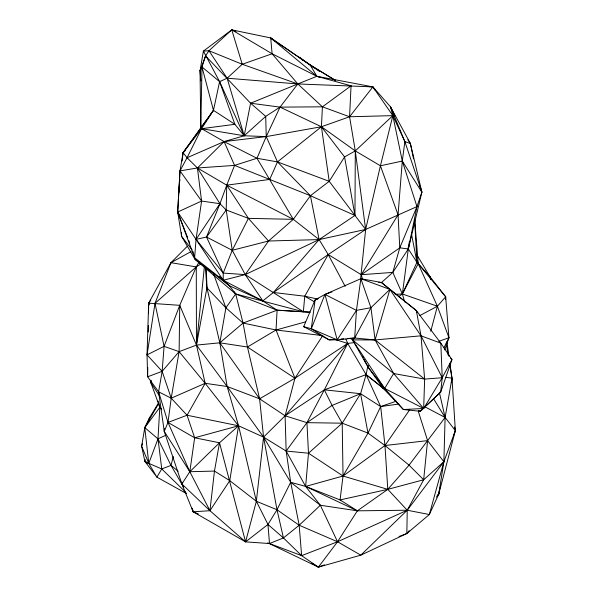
<?xml version="1.0" encoding="UTF-8"?>
<svg xmlns="http://www.w3.org/2000/svg" width="597" height="597" viewBox="0 0 597 597"><rect width="100%" height="100%" fill="white"/><g stroke="black" fill="none" stroke-linecap="round" stroke-linejoin="round"><path stroke-width="0.9" d="M449.951 363.588L451.989 378.155L455.362 430.586L438.698 494.264L429.347 514.524L406.841 533.524L360.797 555.165L318.373 567.15L301.627 555.643L283.456 537.934L277.008 509.741L263.561 437.116L259.605 398.796L247.442 347.006L243.046 323.074L235.696 293.963L229.405 285.776L223.218 280.254L223.233 273.083L232.248 250.292L248.404 218.36L226.741 185.167L197.42 167.981L187.07 157.75L183.063 152.735L213.465 110.348L219.599 81.632L203.398 51.111L231.755 29.85L270.702 37.932L319.507 71.424M201.077 125.937L200.786 127.765L200.047 70.774L205.562 55.879L208.965 50.738L231.755 29.85L272.105 53.76L316.873 76.304L351.051 85.834L349.573 116.766L355.29 150.907L354.969 215.45L365.633 229.449L360.595 279.254M445.623 299.53L445.661 296.784L429.937 276.665L416.945 262.337L408.318 248.964L408.221 247.128M147.765 367.476L147.631 376.797L158.608 391.811L167.988 422.43L189.816 471.72L209.935 510.704L245.576 541.867L269.501 543.539L301.627 555.643L337.529 541.763L407.236 510.234L443.877 461.757L455.362 430.586L454.615 426.989M148.257 332.051L148.347 325.529M148.519 313.41L148.66 303.164L170.966 262.687L187.428 246.173M199.04 262.15L196.271 266.904L179.734 305.328L179.115 351.64L171.205 398.199L167.988 422.43L164.265 431.437L181.891 483.973L193.144 511.801L245.576 541.867L267.963 524.472L277.008 509.741L290.679 482.279L286.15 451.056L285.105 415.788L294.933 378.244L322.723 335.626M399.035 536.494L406.841 533.524L407.236 510.234L423.654 479.772L443.877 461.757L445.108 417.467L451.989 378.155L449.869 365.342M200.786 127.765L202.01 66.998L205.562 55.879L250.583 103.214L265.71 116.378L266.232 136.594L277.471 161.906L310.418 195.726L354.969 215.45L319.104 239.584L245.24 274.613L223.218 280.254L194.622 257.792L177.697 212.032L180.003 170.876L183.063 152.735L213.465 110.348L202.01 66.998L200.047 70.774L200.838 80.908M310.231 312.238L277.098 310.186L262.829 300.895L245.24 274.613L232.248 250.292L226.203 209.995L226.741 185.167L234.569 165.399L224.106 141.586L201.532 128.676L183.063 152.735L182.1 161.041M354.043 342.633L347.708 343.417L294.933 378.244L247.442 347.006L219.83 342.82L196.465 345.088L179.115 351.64L162.145 371.327L147.631 376.797L147.041 354.872L148.66 303.164L150.743 300.194M350.312 338.253L352.469 339.88L368.334 367.483L384.669 388.453L403.393 409.542L423.676 408.482L424.639 379.102L420.997 335.82L416.348 310.589L381.483 282.493L360.872 278.695L324.94 294.433L315.104 299.895L303.679 326.671L329.111 339.85L337.186 339.857L354.678 338.014L375.103 339.947L420.997 335.82L440.81 343.148L451.974 359.603L440.69 392.11L420.303 411.288L403.393 409.542L383.065 388.192L366.103 374.632L347.708 343.417L345.909 339.186M418.348 411.46L427.601 440.631L443.877 461.757L429.347 514.524L407.236 510.234L360.797 555.165L337.529 541.763L299.187 525.241L277.008 509.741L256.359 501.279L229.77 480.652L214.465 471.07L189.816 471.72L164.265 431.437L164.391 428.661M335.395 80.431L310.231 65.021L270.702 37.932L272.105 53.76L297.813 83.946L322.425 106.826L321.425 126.743L329.216 181.324L354.969 215.45L344.559 156.921L321.425 126.743L280.03 107.124L250.583 103.214L244.195 135.773L224.106 141.586L187.07 157.75L180.003 170.876L177.697 212.032L181.592 236.345L195.055 259.374L235.696 293.963L277.098 310.186L309.709 312.156M158.086 401.087L159.817 407.348L157.996 438.84L161.75 468.951L156.884 477.13L186.167 493.398M426.877 405.102L440.69 392.11L442.228 377.729L440.81 343.148L416.348 310.589L389.901 289.411L360.872 278.695L356.446 310.373L354.678 338.014L352.469 339.88L384.669 388.453L423.676 408.482L442.228 377.729L451.974 359.603L450.668 358.297M161.787 409.318L159.817 407.348L150.922 382.811L151.048 380.961M191.07 251.553L170.966 262.687L155.011 303.313L164.078 346.357L162.145 371.327L158.608 391.811L164.265 431.437M194.622 257.792L196.032 239.382L201.585 201.055L197.42 167.981L224.106 141.586L266.232 136.594L321.425 126.743L349.573 116.766L392.848 115.631L404.87 141.646L421.878 192.152L408.318 248.964L402.378 293.978L404.699 302.007M451.631 382.707L451.989 378.155L445.616 377.304M267.784 542.822L318.373 567.15L337.529 541.763L320.343 505.249L305.649 486.436L308.485 453.213L306.933 422.654L324.35 389.826L347.708 343.417L334.79 339.387M234.061 291.702L235.696 293.963L303.366 311.753L304.746 296.224L328.231 254.561L365.633 229.449L416.975 206.599L421.878 192.152L410.363 143.444L390.475 106.803L372.886 86.878L316.873 76.304L270.702 37.932L274.262 40.76M204.361 266.866L196.465 345.088L205.167 383.304L238.554 425.788L256.359 501.279L267.963 524.472L269.501 543.539L283.456 537.934L299.187 525.241L320.343 505.249L357.357 510.823L407.236 510.234L387.789 489.361L343.029 476.018L308.485 453.213L286.15 451.056L263.561 437.116L238.554 425.788L187.062 415.236L167.988 422.43L194.652 437.78L219.509 442.78L238.554 425.788L227.151 386.498L219.83 342.82L206.92 287.821L205.398 267.732M367.931 365.588L366.103 374.632L360.581 393.692L332.081 405.43L306.933 422.654L286.15 451.056L305.649 486.436L340.074 499.92L387.789 489.361L423.654 479.772L427.601 440.631L384.968 445.519L343.029 476.018L305.649 486.436L290.679 482.279L263.561 437.116L227.151 386.498L196.465 345.088L179.734 305.328L148.66 303.164L149.384 304.836M179.436 184.13L178.958 192.421M179.757 181.361L179.966 179.51M385.722 390.05L366.103 374.632L324.35 389.826L332.081 405.43L342.215 423.191L343.029 476.018L340.074 499.92L357.357 510.823L387.789 489.361L409.049 465.145L445.108 417.467L439.317 392.207M335.507 339.387L329.111 339.85L311.298 328.731L315.104 299.895L318.544 298.515M369.177 86.669L372.886 86.878L392.848 115.631L380.423 165.787L365.633 229.449L319.104 239.584L293.314 219.338L248.404 218.36L226.203 209.995L219.942 203.681L201.585 201.055L180.003 170.876L197.42 167.981L234.569 165.399L310.418 195.726L319.104 239.584L328.231 254.561L361.267 274.702L392.804 272.404L408.318 248.964L416.975 206.599L402.296 161.063L392.848 115.631L390.475 106.803L404.87 141.646L402.296 161.063L398.057 214.823L399.774 247.845L392.804 272.404L381.14 282.836M194.652 437.78L238.554 425.788L229.77 480.652L209.935 510.704L181.891 483.973L189.816 471.72L194.652 437.78L187.062 415.236L171.205 398.199L158.608 391.811M409.355 241.666L408.318 248.964L399.774 247.845L361.267 274.702L362.401 279.083M423.654 479.772L409.049 465.145L384.968 445.519L368.006 433.086L342.215 423.191L306.933 422.654L285.105 415.788L259.605 398.796L227.151 386.498L205.167 383.304L171.205 398.199L162.145 371.327L147.041 354.872L155.011 303.313L196.271 266.904L200.592 264.12M443.877 461.757L438.698 494.264L436.377 497.122M200.047 70.774L203.398 51.111L208.965 50.738L242.248 64.275L297.813 83.946L372.886 86.878L374.871 90.028M219.83 342.82L243.046 323.074L277.098 310.186L276.045 329.992L294.933 378.244L259.605 398.796L219.83 342.82L225.897 307.813L235.696 293.963M439.81 487.995L438.698 494.264L437.101 495.226M189.816 471.72L219.509 442.78L214.465 471.07L209.935 510.704L193.144 511.801L192.077 508.301M206.323 268.366L206.92 287.821L196.465 345.088L196.271 266.904L170.966 262.687L170.451 264.381M159.526 395.938L150.922 382.811L151.392 381.043M183.592 487.077L170.988 465.391L173.317 456.571M430.75 331.268L437.392 306.239L445.661 296.784L418.221 263.687L417.363 261.143M158.578 402.915L149.474 417.766L144.78 427.646L141.638 446.25L148.772 463.347L156.884 477.13L144.922 461.481L145.407 459.697M142.37 443.578L141.638 446.25L144.922 461.481L147.138 463.182M148.496 421.325L149.474 417.766M423.676 408.482L393.624 373.521L375.103 339.947L389.901 289.411L381.483 282.493L378.759 282.329M453.541 435.825L455.362 430.586L445.108 417.467L433.504 398.632M444.698 349.909L448.944 337.753L445.661 296.784M361.267 274.702L398.057 214.823L380.423 165.787L355.29 150.907L321.425 126.743L277.471 161.906L269.71 179.436L226.741 185.167L219.942 203.681L206.532 237.031L223.233 273.083L245.24 274.613L303.366 311.753M147.041 354.872L164.078 346.357L179.734 305.328M303.679 326.671L311.298 328.731L324.94 294.433L331.902 291.933M399.774 247.845L416.975 206.599M234.569 165.399L256.964 158.272L266.232 136.594L280.03 107.124L297.813 83.946L316.873 76.304L319.507 77.2M414.661 219.726L416.945 262.337L402.378 293.978L398.617 296.634M343.029 476.018L368.006 433.086L380.67 406.557L396.214 401.214M187.07 157.75L201.532 128.676L213.465 110.348L234.89 124.31L244.195 135.773L266.232 136.594M443.959 347.76L448.944 337.753L437.392 306.239L418.221 263.687L414.691 219.718M418.221 263.687L402.378 293.978L395.065 294.336M424.639 379.102L375.103 339.947L352.469 339.88L393.624 373.521L424.639 379.102L442.228 377.729L420.997 335.82L389.901 289.411L370.931 307.701L354.678 338.014L347.379 338.536M187.062 415.236L205.167 383.304L179.115 351.64L164.078 346.357M158.899 403.065L144.78 427.646L148.772 463.347L161.75 468.951L185.122 491.704M393.624 373.521L384.669 388.453L383.065 388.192L368.334 367.483L364.088 359.431M245.24 274.613L268.531 241.016L293.314 219.338L310.418 195.726L329.216 181.324L344.559 156.921L355.29 150.907L392.848 115.631M337.529 541.763L357.357 510.823L305.649 486.436M311.298 328.731L337.186 339.857L356.446 310.373L370.931 307.701L375.103 339.947M345.156 286.299L328.231 254.561L273.411 292.47L262.829 300.895L223.218 280.254L196.032 239.382L219.942 203.681L197.42 167.981M387.789 489.361L384.968 445.519L409.512 410.042M201.585 201.055L177.697 212.032L196.032 239.382L206.532 237.031L226.203 209.995M159.817 407.348L144.78 427.646L157.996 438.84L170.988 465.391L178.167 471.205M372.886 86.878L349.573 116.766L322.425 106.826L280.03 107.124L265.71 116.378L244.195 135.773L201.532 128.676L234.89 124.31L219.599 81.632L202.01 66.998M406.841 533.524L409.161 530.673M219.509 442.78L245.576 541.867L256.359 501.279L263.561 437.116L285.105 415.788L347.708 343.417M183.063 152.735L185.063 150.787M424.907 406.96L420.303 411.288L418.646 410.445M208.965 50.738L227.121 78.207L244.195 135.773L219.599 81.632L227.121 78.207L242.248 64.275L272.105 53.76M308.485 453.213L342.215 423.191L360.581 393.692L380.67 406.557L398.878 404.02M322.425 106.826L351.051 85.834M285.105 415.788L324.35 389.826L360.581 393.692L368.006 433.086M312.007 563.269L318.373 567.15L319.97 566.187M247.442 347.006L276.045 329.992L305.567 321.88M419.743 315.626L437.392 306.239L402.378 293.978L392.804 272.404M165.593 435.347L157.996 438.84L148.772 463.347L144.922 461.481L147.258 463.018M250.583 103.214L297.813 83.946L227.121 78.207M161.75 468.951L170.988 465.391M318.373 567.15L324.447 564.844M438.795 341.357L448.944 337.753M317.44 298.985L304.746 296.224L273.411 292.47L319.104 239.584L268.531 241.016L232.248 250.292L206.532 237.031M380.423 165.787L402.296 161.063L421.878 192.152L419.96 186.361M340.984 338.999L343.723 338.798M321.813 335.514L276.045 329.992L243.046 323.074L225.897 307.813L206.92 287.821M224.106 141.586L256.964 158.272L277.471 161.906L329.216 181.324M404.87 141.646L410.363 143.444L413.549 158.839M235.994 31.44L231.755 29.85L242.248 64.275M198.294 513.935L193.144 511.801L192.346 508.234M192.935 251.561L195.055 259.374L229.405 285.776L262.829 300.895M356.446 310.373L324.94 294.433L337.186 339.857M226.741 185.167L293.314 219.338L256.964 158.272M424.937 406.841L445.108 417.467M304.746 296.224L314.32 301.761M335.499 80.408L310.231 65.021L299.358 57.208L302.746 60.349M144.922 461.481L146.511 462.451M184.1 491.473L186.316 493.174M386.64 390.945L383.065 388.192L382.684 386.378M320.343 505.249L290.679 482.279L299.187 525.241L301.627 555.643M267.963 524.472L283.456 537.934M222.733 279.396L229.405 285.776M219.241 276.396L223.218 280.254M312.104 67.021L310.231 65.021L316.873 76.304M248.404 218.36L268.531 241.016M196.032 239.382L223.233 273.083M192.144 249.979L181.592 236.345L181.376 232.681M407.841 139.802L410.363 143.444M416.803 254.71L429.937 276.665L430.683 279.329M424.646 270.389L425.504 272.016M362.386 356.208L363.237 357.819M390.475 106.803L394.886 115.893M366.103 374.632L380.67 406.557L384.968 445.519M416.348 310.589L417.102 312.246M177.697 212.032L187.697 237.807M188.697 240.382L189.697 242.964M213.801 274.516L225.897 307.813M360.872 278.695L370.931 307.701M429.937 276.665L430.624 279.366M411.699 235.002L416.945 262.337M438.392 492.435L438.698 494.264L438.661 492.421M446.235 343.379L448.205 355.275M446.884 341.73L448.929 356.297M355.29 150.907L365.633 229.449M368.207 365.633L368.334 367.483M150.847 380.244L150.922 382.811M203.517 123.348L203.562 125.198M181.854 482.115L181.891 483.973"/></g></svg>
